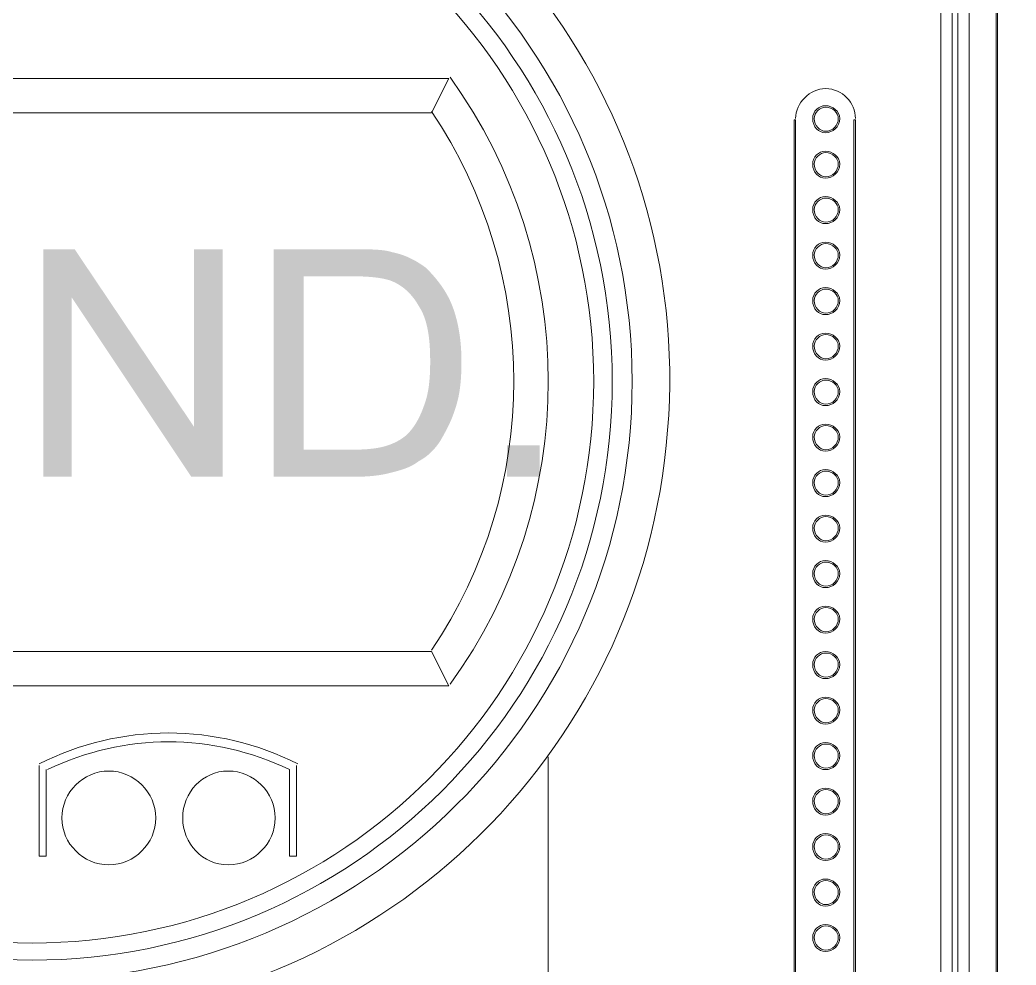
# Model space of a CAD drawing. Header units: metres. Extents: x 2999 to 3164, y 1641 to 1678.
# Drawn here: x 3006.383 to 3007.221, y 1646.312 to 1647.108 of the extents above; entities that cross this region are included whole.
import ezdxf

# ---------------------------------------------------------------- set-up
doc = ezdxf.new("R2010")
doc.units = ezdxf.units.M
doc.linetypes.add('CONTORNO_QUADRO_T', pattern=[0.35, 0.2, -0.15])

msp = doc.modelspace()

# ---------------------------------------------------------------- hatches: boundary and pattern name
at = {"true_color": 0x000007}
h = msp.add_hatch(color=7, dxfattribs=at)
edge = h.paths.add_edge_path()
edge.add_line((3006.13767, 1646.79034), (3006.16282, 1646.78435))
edge.add_spline(control_points=[(3006.16282, 1646.78435), (3006.15683, 1646.7628), (3006.14725, 1646.74724), (3006.13408, 1646.73646), (3006.13408, 1646.73646), (3006.11971, 1646.72569), (3006.10295, 1646.7197), (3006.08379, 1646.7197), (3006.08379, 1646.7197), (3006.06224, 1646.7197), (3006.04548, 1646.72449), (3006.03231, 1646.73287), (3006.03231, 1646.73287), (3006.02034, 1646.74125), (3006.00956, 1646.75322), (3006.00358, 1646.76879), (3006.00358, 1646.76879), (3005.99639, 1646.78555), (3005.9928, 1646.80231), (3005.9928, 1646.82027), (3005.9928, 1646.82027), (3005.9928, 1646.84063), (3005.99639, 1646.85859), (3006.00477, 1646.87295), (3006.00477, 1646.87295), (3006.01196, 1646.88732), (3006.02273, 1646.89929), (3006.0371, 1646.90648), (3006.0371, 1646.90648), (3006.05147, 1646.91486), (3006.06703, 1646.91845), (3006.08379, 1646.91845), (3006.08379, 1646.91845), (3006.10295, 1646.91845), (3006.11852, 1646.91366), (3006.13169, 1646.90408), (3006.13169, 1646.90408), (3006.14486, 1646.8945), (3006.15443, 1646.88014), (3006.15922, 1646.86218)], knot_values=[0, 0, 0, 0, 0.025, 0.025, 0.025, 0.025, 0.05, 0.05, 0.05, 0.05, 0.075, 0.075, 0.075, 0.075, 0.1, 0.1, 0.1, 0.1, 0.125, 0.125, 0.125, 0.125, 0.15, 0.15, 0.15, 0.15, 0.175, 0.175, 0.175, 0.175, 0.2, 0.2, 0.2, 0.2, 0.225, 0.225, 0.225, 0.225, 1, 1, 1, 1], degree=3, periodic=0)
edge.add_line((3006.15922, 1646.86218), (3006.13408, 1646.85619))
edge.add_spline(control_points=[(3006.13408, 1646.85619), (3006.13049, 1646.87056), (3006.1233, 1646.88133), (3006.11492, 1646.88732), (3006.11492, 1646.88732), (3006.10654, 1646.89331), (3006.09577, 1646.8969), (3006.0826, 1646.8969), (3006.0826, 1646.8969), (3006.06823, 1646.8969), (3006.05626, 1646.89331), (3006.04668, 1646.88612), (3006.04668, 1646.88612), (3006.0359, 1646.87894), (3006.02992, 1646.86936), (3006.02513, 1646.85739), (3006.02513, 1646.85739), (3006.02154, 1646.84542), (3006.01914, 1646.83344), (3006.01914, 1646.82147), (3006.01914, 1646.82147), (3006.01914, 1646.80471), (3006.02154, 1646.79034), (3006.02633, 1646.77837), (3006.02633, 1646.77837), (3006.03111, 1646.76639), (3006.0383, 1646.75682), (3006.04907, 1646.75083), (3006.04907, 1646.75083), (3006.05865, 1646.74484), (3006.06943, 1646.74125), (3006.0814, 1646.74125), (3006.0814, 1646.74125), (3006.09577, 1646.74125), (3006.10774, 1646.74604), (3006.11732, 1646.75442), (3006.11732, 1646.75442), (3006.1269, 1646.7628), (3006.13408, 1646.77478), (3006.13767, 1646.79034)], knot_values=[0, 0, 0, 0, 0.025, 0.025, 0.025, 0.025, 0.05, 0.05, 0.05, 0.05, 0.075, 0.075, 0.075, 0.075, 0.1, 0.1, 0.1, 0.1, 0.125, 0.125, 0.125, 0.125, 0.15, 0.15, 0.15, 0.15, 0.175, 0.175, 0.175, 0.175, 0.2, 0.2, 0.2, 0.2, 0.225, 0.225, 0.225, 0.225, 1, 1, 1, 1], degree=3, periodic=0)
edge = h.paths.add_edge_path()
edge.add_spline(control_points=[(3006.18676, 1646.81668), (3006.18676, 1646.84901), (3006.19514, 1646.87415), (3006.2119, 1646.89211), (3006.2119, 1646.89211), (3006.22867, 1646.91007), (3006.25141, 1646.91845), (3006.27775, 1646.91845), (3006.27775, 1646.91845), (3006.29571, 1646.91845), (3006.31128, 1646.91486), (3006.32565, 1646.90648), (3006.32565, 1646.90648), (3006.34001, 1646.8969), (3006.35079, 1646.88612), (3006.35797, 1646.87056), (3006.35797, 1646.87056), (3006.36635, 1646.85499), (3006.36994, 1646.83823), (3006.36994, 1646.81907), (3006.36994, 1646.81907), (3006.36994, 1646.79992), (3006.36516, 1646.78196), (3006.35797, 1646.76639), (3006.35797, 1646.76639), (3006.34959, 1646.75203), (3006.33882, 1646.74005), (3006.32445, 1646.73167), (3006.32445, 1646.73167), (3006.31008, 1646.72449), (3006.29452, 1646.7197), (3006.27775, 1646.7197), (3006.27775, 1646.7197), (3006.2598, 1646.7197), (3006.24423, 1646.72449), (3006.22986, 1646.73287), (3006.22986, 1646.73287), (3006.2155, 1646.74245), (3006.20472, 1646.75442), (3006.19754, 1646.76879), (3006.19754, 1646.76879), (3006.19035, 1646.78435), (3006.18676, 1646.79992), (3006.18676, 1646.81668)], knot_values=[0, 0, 0, 0, 0.022727, 0.022727, 0.022727, 0.022727, 0.045455, 0.045455, 0.045455, 0.045455, 0.068182, 0.068182, 0.068182, 0.068182, 0.090909, 0.090909, 0.090909, 0.090909, 0.113636, 0.113636, 0.113636, 0.113636, 0.136364, 0.136364, 0.136364, 0.136364, 0.159091, 0.159091, 0.159091, 0.159091, 0.181818, 0.181818, 0.181818, 0.181818, 0.204545, 0.204545, 0.204545, 0.204545, 0.227273, 0.227273, 0.227273, 0.227273, 1, 1, 1, 1], degree=3, periodic=0)
edge = h.paths.add_edge_path()
edge.add_spline(control_points=[(3006.2119, 1646.81668), (3006.2119, 1646.79273), (3006.21909, 1646.77478), (3006.23106, 1646.76161), (3006.23106, 1646.76161), (3006.24303, 1646.74844), (3006.2586, 1646.74125), (3006.27775, 1646.74125), (3006.27775, 1646.74125), (3006.29691, 1646.74125), (3006.31248, 1646.74844), (3006.32445, 1646.76161), (3006.32445, 1646.76161), (3006.33762, 1646.77597), (3006.3436, 1646.79393), (3006.3436, 1646.81907), (3006.3436, 1646.81907), (3006.3436, 1646.83464), (3006.34121, 1646.84901), (3006.33522, 1646.85978), (3006.33522, 1646.85978), (3006.33043, 1646.87176), (3006.32205, 1646.88133), (3006.31248, 1646.88732), (3006.31248, 1646.88732), (3006.3017, 1646.89331), (3006.29092, 1646.8969), (3006.27775, 1646.8969), (3006.27775, 1646.8969), (3006.2598, 1646.8969), (3006.24423, 1646.89091), (3006.23226, 1646.87774), (3006.23226, 1646.87774), (3006.21909, 1646.86577), (3006.2119, 1646.84542), (3006.2119, 1646.81668)], knot_values=[0, 0, 0, 0, 0.027778, 0.027778, 0.027778, 0.027778, 0.055556, 0.055556, 0.055556, 0.055556, 0.083333, 0.083333, 0.083333, 0.083333, 0.111111, 0.111111, 0.111111, 0.111111, 0.138889, 0.138889, 0.138889, 0.138889, 0.166667, 0.166667, 0.166667, 0.166667, 0.194444, 0.194444, 0.194444, 0.194444, 0.222222, 0.222222, 0.222222, 0.222222, 1, 1, 1, 1], degree=3, periodic=0)
h.paths.add_polyline_path([(3006.40227, 1646.72329), (3006.40227, 1646.91486), (3006.42861, 1646.91486), (3006.52918, 1646.7652), (3006.52918, 1646.91486), (3006.55313, 1646.91486), (3006.55313, 1646.72329), (3006.52679, 1646.72329), (3006.42622, 1646.87415), (3006.42622, 1646.72329), (3006.40227, 1646.72329), (3006.42622, 1646.72329)])
h.paths.add_polyline_path([(3006.59623, 1646.72329), (3006.59623, 1646.91486), (3006.66208, 1646.91486), (3006.66208, 1646.91486), (3006.66386, 1646.91486), (3006.66562, 1646.91486), (3006.66735, 1646.91485), (3006.66905, 1646.91485), (3006.67073, 1646.91484), (3006.67237, 1646.91482), (3006.67398, 1646.9148), (3006.67556, 1646.91477), (3006.67711, 1646.91473), (3006.67862, 1646.91468), (3006.6801, 1646.91463), (3006.68154, 1646.91456), (3006.68294, 1646.91448), (3006.6843, 1646.91438), (3006.68563, 1646.91427), (3006.68691, 1646.91415), (3006.68816, 1646.91401), (3006.68936, 1646.91385), (3006.69051, 1646.91367), (3006.69163, 1646.91347), (3006.69269, 1646.91325), (3006.69371, 1646.91301), (3006.69468, 1646.91275), (3006.69561, 1646.91246), (3006.69708, 1646.91215), (3006.69853, 1646.91182), (3006.69993, 1646.91145), (3006.70131, 1646.91107), (3006.70265, 1646.91067), (3006.70397, 1646.91024), (3006.70525, 1646.90979), (3006.70651, 1646.90931), (3006.70775, 1646.90882), (3006.70896, 1646.90831), (3006.71015, 1646.90778), (3006.71132, 1646.90722), (3006.71247, 1646.90665), (3006.7136, 1646.90607), (3006.71472, 1646.90546), (3006.71583, 1646.90484), (3006.71692, 1646.9042), (3006.718, 1646.90354), (3006.71907, 1646.90287), (3006.72013, 1646.90218), (3006.72119, 1646.90148), (3006.72224, 1646.90076), (3006.72329, 1646.90003), (3006.72434, 1646.89929), (3006.72553, 1646.89809), (3006.72671, 1646.89687), (3006.72787, 1646.89564), (3006.72902, 1646.8944), (3006.73015, 1646.89314), (3006.73126, 1646.89187), (3006.73236, 1646.89058), (3006.73343, 1646.88927), (3006.73448, 1646.88795), (3006.73552, 1646.88661), (3006.73653, 1646.88525), (3006.73751, 1646.88388), (3006.73847, 1646.88248), (3006.7394, 1646.88107), (3006.74031, 1646.87964), (3006.74119, 1646.87819), (3006.74204, 1646.87671), (3006.74286, 1646.87522), (3006.74365, 1646.8737), (3006.74441, 1646.87216), (3006.74513, 1646.8706), (3006.74582, 1646.86901), (3006.74647, 1646.8674), (3006.74709, 1646.86577), (3006.74709, 1646.86577), (3006.74767, 1646.86411), (3006.74824, 1646.86243), (3006.74877, 1646.86072), (3006.74928, 1646.85899), (3006.74977, 1646.85724), (3006.75023, 1646.85546), (3006.75067, 1646.85366), (3006.75108, 1646.85184), (3006.75147, 1646.85001), (3006.75183, 1646.84815), (3006.75216, 1646.84627), (3006.75248, 1646.84437), (3006.75276, 1646.84245), (3006.75302, 1646.84051), (3006.75326, 1646.83856), (3006.75347, 1646.83659), (3006.75366, 1646.8346), (3006.75382, 1646.8326), (3006.75396, 1646.83058), (3006.75407, 1646.82855), (3006.75416, 1646.8265), (3006.75422, 1646.82444), (3006.75426, 1646.82236), (3006.75427, 1646.82027), (3006.75427, 1646.81848), (3006.75425, 1646.81671), (3006.75421, 1646.81494), (3006.75417, 1646.81319), (3006.75411, 1646.81146), (3006.75403, 1646.80974), (3006.75394, 1646.80804), (3006.75383, 1646.80635), (3006.7537, 1646.80468), (3006.75356, 1646.80302), (3006.7534, 1646.80139), (3006.75322, 1646.79977), (3006.75303, 1646.79817), (3006.75281, 1646.79659), (3006.75258, 1646.79503), (3006.75232, 1646.79349), (3006.75204, 1646.79197), (3006.75175, 1646.79047), (3006.75143, 1646.78899), (3006.75108, 1646.78754), (3006.75072, 1646.78611), (3006.75033, 1646.7847), (3006.74992, 1646.78332), (3006.74948, 1646.78196), (3006.74903, 1646.78048), (3006.74856, 1646.77904), (3006.74808, 1646.77763), (3006.74759, 1646.77626), (3006.74709, 1646.77491), (3006.74658, 1646.7736), (3006.74606, 1646.77231), (3006.74554, 1646.77105), (3006.745, 1646.76982), (3006.74446, 1646.7686), (3006.7439, 1646.76741), (3006.74335, 1646.76624), (3006.74278, 1646.76509), (3006.74221, 1646.76396), (3006.74164, 1646.76284), (3006.74106, 1646.76174), (3006.74047, 1646.76065), (3006.73989, 1646.75957), (3006.7393, 1646.7585), (3006.7387, 1646.75743), (3006.73811, 1646.75637), (3006.73751, 1646.75532), (3006.73691, 1646.75427), (3006.73631, 1646.75322), (3006.73631, 1646.75322), (3006.73571, 1646.75233), (3006.73509, 1646.75145), (3006.73446, 1646.75059), (3006.73382, 1646.74974), (3006.73316, 1646.7489), (3006.7325, 1646.74808), (3006.73182, 1646.74727), (3006.73112, 1646.74648), (3006.73042, 1646.74571), (3006.7297, 1646.74496), (3006.72897, 1646.74422), (3006.72823, 1646.7435), (3006.72748, 1646.7428), (3006.72671, 1646.74211), (3006.72593, 1646.74145), (3006.72514, 1646.74081), (3006.72433, 1646.74019), (3006.72352, 1646.73959), (3006.72269, 1646.73901), (3006.72185, 1646.73845), (3006.72099, 1646.73792), (3006.72012, 1646.73741), (3006.71925, 1646.73692), (3006.71835, 1646.73646), (3006.71835, 1646.73646), (3006.7176, 1646.73588), (3006.71683, 1646.73531), (3006.71605, 1646.73477), (3006.71526, 1646.73426), (3006.71445, 1646.73376), (3006.71362, 1646.73328), (3006.71278, 1646.73282), (3006.71192, 1646.73238), (3006.71105, 1646.73196), (3006.71016, 1646.73155), (3006.70925, 1646.73116), (3006.70833, 1646.73078), (3006.70738, 1646.73041), (3006.70642, 1646.73005), (3006.70543, 1646.7297), (3006.70443, 1646.72937), (3006.7034, 1646.72904), (3006.70236, 1646.72872), (3006.70129, 1646.7284), (3006.7002, 1646.72809), (3006.69909, 1646.72779), (3006.69795, 1646.72748), (3006.69679, 1646.72718), (3006.69561, 1646.72688), (3006.69561, 1646.72688), (3006.69455, 1646.72659), (3006.69346, 1646.72631), (3006.69235, 1646.72604), (3006.69123, 1646.72579), (3006.69008, 1646.72554), (3006.68891, 1646.72531), (3006.68772, 1646.72509), (3006.68651, 1646.72489), (3006.68529, 1646.7247), (3006.68406, 1646.72451), (3006.6828, 1646.72435), (3006.68154, 1646.72419), (3006.68026, 1646.72405), (3006.67897, 1646.72392), (3006.67767, 1646.7238), (3006.67636, 1646.72369), (3006.67504, 1646.7236), (3006.67372, 1646.72352), (3006.67239, 1646.72345), (3006.67105, 1646.72339), (3006.66971, 1646.72335), (3006.66837, 1646.72332), (3006.66702, 1646.7233), (3006.66567, 1646.72329), (3006.66567, 1646.72329), (3006.59623, 1646.72329), (3006.66567, 1646.72329)])
h.paths.add_polyline_path([(3006.62137, 1646.74604), (3006.66208, 1646.74604), (3006.66208, 1646.74604), (3006.66371, 1646.74605), (3006.6653, 1646.74607), (3006.66685, 1646.7461), (3006.66837, 1646.74614), (3006.66986, 1646.7462), (3006.6713, 1646.74627), (3006.67272, 1646.74635), (3006.6741, 1646.74644), (3006.67545, 1646.74655), (3006.67676, 1646.74666), (3006.67804, 1646.7468), (3006.67929, 1646.74694), (3006.68051, 1646.74709), (3006.6817, 1646.74726), (3006.68286, 1646.74744), (3006.68399, 1646.74764), (3006.68509, 1646.74784), (3006.68616, 1646.74806), (3006.6872, 1646.74829), (3006.68822, 1646.74854), (3006.68921, 1646.74879), (3006.69017, 1646.74906), (3006.6911, 1646.74934), (3006.69201, 1646.74963), (3006.69291, 1646.74994), (3006.69378, 1646.75026), (3006.69465, 1646.75058), (3006.6955, 1646.75092), (3006.69634, 1646.75127), (3006.69716, 1646.75163), (3006.69796, 1646.752), (3006.69875, 1646.75238), (3006.69953, 1646.75277), (3006.70028, 1646.75316), (3006.70102, 1646.75356), (3006.70174, 1646.75397), (3006.70244, 1646.75439), (3006.70313, 1646.75481), (3006.70379, 1646.75523), (3006.70443, 1646.75566), (3006.70505, 1646.7561), (3006.70565, 1646.75654), (3006.70623, 1646.75698), (3006.70679, 1646.75742), (3006.70732, 1646.75787), (3006.70783, 1646.75831), (3006.70831, 1646.75876), (3006.70878, 1646.75921), (3006.70878, 1646.75921), (3006.70952, 1646.75997), (3006.71025, 1646.76076), (3006.71096, 1646.76157), (3006.71167, 1646.7624), (3006.71236, 1646.76326), (3006.71304, 1646.76415), (3006.71371, 1646.76506), (3006.71436, 1646.766), (3006.71501, 1646.76696), (3006.71563, 1646.76794), (3006.71625, 1646.76895), (3006.71686, 1646.76999), (3006.71745, 1646.77105), (3006.71803, 1646.77213), (3006.7186, 1646.77324), (3006.71915, 1646.77438), (3006.71969, 1646.77554), (3006.72022, 1646.77672), (3006.72074, 1646.77793), (3006.72125, 1646.77917), (3006.72174, 1646.78043), (3006.72222, 1646.78171), (3006.72269, 1646.78302), (3006.72314, 1646.78435), (3006.72314, 1646.78435), (3006.72358, 1646.78556), (3006.72399, 1646.7868), (3006.72438, 1646.78806), (3006.72474, 1646.78934), (3006.72509, 1646.79065), (3006.72541, 1646.79199), (3006.7257, 1646.79335), (3006.72598, 1646.79473), (3006.72624, 1646.79614), (3006.72647, 1646.79757), (3006.72669, 1646.79903), (3006.72688, 1646.80052), (3006.72706, 1646.80203), (3006.72722, 1646.80356), (3006.72736, 1646.80512), (3006.72749, 1646.8067), (3006.7276, 1646.80831), (3006.72769, 1646.80995), (3006.72777, 1646.8116), (3006.72783, 1646.81329), (3006.72787, 1646.815), (3006.72791, 1646.81673), (3006.72793, 1646.81849), (3006.72793, 1646.82027), (3006.72792, 1646.82279), (3006.72788, 1646.82526), (3006.72782, 1646.82768), (3006.72772, 1646.83005), (3006.7276, 1646.83237), (3006.72745, 1646.83464), (3006.72726, 1646.83686), (3006.72705, 1646.83903), (3006.7268, 1646.84115), (3006.72651, 1646.84322), (3006.72619, 1646.84524), (3006.72584, 1646.84721), (3006.72544, 1646.84913), (3006.72501, 1646.851), (3006.72454, 1646.85282), (3006.72403, 1646.85459), (3006.72348, 1646.85632), (3006.72288, 1646.85799), (3006.72224, 1646.85961), (3006.72156, 1646.86118), (3006.72083, 1646.8627), (3006.72005, 1646.86417), (3006.71923, 1646.86559), (3006.71835, 1646.86697), (3006.71759, 1646.86829), (3006.71681, 1646.86959), (3006.716, 1646.87084), (3006.71517, 1646.87205), (3006.71431, 1646.87323), (3006.71343, 1646.87437), (3006.71253, 1646.87548), (3006.71161, 1646.87654), (3006.71067, 1646.87757), (3006.70971, 1646.87856), (3006.70873, 1646.87952), (3006.70773, 1646.88044), (3006.70671, 1646.88131), (3006.70567, 1646.88216), (3006.70462, 1646.88296), (3006.70354, 1646.88373), (3006.70245, 1646.88446), (3006.70135, 1646.88515), (3006.70023, 1646.8858), (3006.69909, 1646.88642), (3006.69794, 1646.887), (3006.69678, 1646.88754), (3006.6956, 1646.88805), (3006.69441, 1646.88852), (3006.69349, 1646.88881), (3006.69254, 1646.88909), (3006.69155, 1646.88936), (3006.69052, 1646.88961), (3006.68945, 1646.88986), (3006.68835, 1646.89009), (3006.68721, 1646.89031), (3006.68603, 1646.89051), (3006.68481, 1646.89071), (3006.68356, 1646.89089), (3006.68227, 1646.89106), (3006.68094, 1646.89121), (3006.67957, 1646.89135), (3006.67817, 1646.89149), (3006.67673, 1646.8916), (3006.67525, 1646.89171), (3006.67374, 1646.8918), (3006.67218, 1646.89188), (3006.67059, 1646.89195), (3006.66897, 1646.89201), (3006.6673, 1646.89205), (3006.6656, 1646.89208), (3006.66386, 1646.8921), (3006.66208, 1646.89211), (3006.62137, 1646.89211), (3006.62137, 1646.74604), (3006.62137, 1646.89211)])
h.paths.add_polyline_path([(3006.79259, 1646.72329), (3006.79259, 1646.74963), (3006.82012, 1646.74963), (3006.82012, 1646.72329), (3006.79259, 1646.72329), (3006.82012, 1646.72329)])

# ---------------------------------------------------------------- linework, layer by layer
at = {"color": 7, "linetype": 'Continuous', "lineweight": 20, "true_color": 0x000007}
for points in [[(3007.15776, 1645.29015), (3007.15776, 1647.55061), (3007.15776, 1647.55061)], [(3007.17212, 1647.37461), (3007.16973, 1647.37701), (3007.17212, 1647.5554), (3007.16733, 1647.55061), (3007.16733, 1645.29015)], [(3007.20445, 1647.53744), (3007.20445, 1644.35507), (3007.20445, 1644.35507)], [(3007.20565, 1647.52667), (3007.20565, 1644.35268), (3007.20565, 1644.35268)], [(3007.1817, 1644.43888), (3007.1817, 1647.38419), (3007.17212, 1647.37461), (3007.17212, 1644.43888)], [(3007.1817, 1644.43888), (3007.1817, 1644.43649), (3007.1817, 1647.38419), (3007.17931, 1647.38659)], [(3006.04069, 1647.05853), (3006.7435, 1647.05853), (3006.7435, 1647.05853)], [(3006.05506, 1647.0298), (3006.72913, 1647.0298), (3006.7435, 1647.05853)], [(3007.03563, 1647.02381), (3007.03444, 1647.02381), (3007.03444, 1647.02381)], [(3007.03444, 1647.02381), (3007.03444, 1646.15818), (3007.03444, 1646.15818)], [(3007.03563, 1647.02381), (3007.03563, 1646.15818), (3007.03563, 1646.15818)], [(3007.08472, 1647.02381), (3007.08592, 1647.02381), (3007.08592, 1647.02381)], [(3007.08472, 1646.15818), (3007.08472, 1647.02381), (3007.08472, 1647.02381)], [(3007.08592, 1646.15818), (3007.08592, 1647.02381), (3007.08592, 1647.02381)], [(3006.72913, 1646.57603), (3006.05506, 1646.57603), (3006.05506, 1646.57603)], [(3006.72913, 1646.57603), (3006.7435, 1646.54729), (3006.7435, 1646.54729)], [(3006.7435, 1646.54729), (3006.04069, 1646.54729), (3006.04069, 1646.54729)], [(3006.82731, 1646.48743), (3006.82731, 1646.21445), (3006.82731, 1646.21445)], [(3006.40467, 1646.47665), (3006.40467, 1646.40362), (3006.39868, 1646.40362), (3006.39868, 1646.48024)], [(3006.61539, 1646.48024), (3006.61539, 1646.40362), (3006.6094, 1646.40362)], [(3006.6094, 1646.40362), (3006.6094, 1646.47665), (3006.6094, 1646.47665)]]:
    msp.add_lwpolyline(points, dxfattribs=at)
at = {"color": 30, "linetype": 'CONTORNO_QUADRO_T', "lineweight": 20, "ltscale": 0.1}
msp.add_open_spline([(3009.30089, 1646.21565), (3009.30089, 1647.76852), (3008.04135, 1649.02806), (3006.48728, 1649.02806), (3006.48728, 1649.02806), (3004.9344, 1649.02806), (3003.67487, 1647.76852), (3003.67487, 1646.21565), (3003.67487, 1646.21565), (3003.67487, 1644.66157), (3004.9344, 1643.40203), (3006.48728, 1643.40203), (3006.48728, 1643.40203), (3008.04135, 1643.40203), (3009.30089, 1644.66157), (3009.30089, 1646.21565)], degree=3, knots=[0, 0, 0, 0, 0.0625, 0.0625, 0.0625, 0.062501, 0.125, 0.125, 0.125, 0.125001, 0.1875, 0.1875, 0.1875, 0.187501, 1, 1, 1, 1], dxfattribs=at)
at = {"color": 7, "linetype": 'Continuous', "lineweight": 20, "true_color": 0x000007}
for points, knots in [([(3006.28374, 1647.33031), (3006.01435, 1647.27404), (3005.82997, 1647.02381), (3005.85871, 1646.74963), (3005.85871, 1646.74963), (3005.88624, 1646.47546), (3006.11732, 1646.26713), (3006.39269, 1646.26713), (3006.39269, 1646.26713), (3006.66807, 1646.26713), (3006.89914, 1646.47546), (3006.92668, 1646.74963), (3006.92668, 1646.74963), (3006.95542, 1647.02381), (3006.77103, 1647.27404), (3006.50165, 1647.33031)], [0, 0, 0, 0, 0.0625, 0.0625, 0.0625, 0.062501, 0.125, 0.125, 0.125, 0.125001, 0.1875, 0.1875, 0.1875, 0.187501, 1, 1, 1, 1]), ([(3006.89795, 1646.80351), (3006.89795, 1647.08248), (3006.67166, 1647.30876), (3006.39269, 1647.30876), (3006.39269, 1647.30876), (3006.11373, 1647.30876), (3005.88744, 1647.08248), (3005.88744, 1646.80351), (3005.88744, 1646.80351), (3005.88744, 1646.52454), (3006.11373, 1646.29945), (3006.39269, 1646.29945), (3006.39269, 1646.29945), (3006.67166, 1646.29945), (3006.89795, 1646.52454), (3006.89795, 1646.80351)], [0, 0, 0, 0, 0.0625, 0.0625, 0.0625, 0.062501, 0.125, 0.125, 0.125, 0.125001, 0.1875, 0.1875, 0.1875, 0.187501, 1, 1, 1, 1]), ([(3006.88118, 1646.80351), (3006.88118, 1647.0729), (3006.66208, 1647.292), (3006.39269, 1647.292), (3006.39269, 1647.292), (3006.1233, 1647.292), (3005.9042, 1647.0729), (3005.9042, 1646.80351), (3005.9042, 1646.80351), (3005.9042, 1646.53412), (3006.1233, 1646.31622), (3006.39269, 1646.31622), (3006.39269, 1646.31622), (3006.66208, 1646.31622), (3006.88118, 1646.53412), (3006.88118, 1646.80351)], [0, 0, 0, 0, 0.0625, 0.0625, 0.0625, 0.062501, 0.125, 0.125, 0.125, 0.125001, 0.1875, 0.1875, 0.1875, 0.187501, 1, 1, 1, 1]), ([(3006.86562, 1646.80351), (3006.86562, 1647.06452), (3006.6537, 1647.27644), (3006.39269, 1647.27644), (3006.39269, 1647.27644), (3006.13169, 1647.27644), (3005.91977, 1647.06452), (3005.91977, 1646.80351), (3005.91977, 1646.80351), (3005.91977, 1646.5425), (3006.13169, 1646.33058), (3006.39269, 1646.33058), (3006.39269, 1646.33058), (3006.6537, 1646.33058), (3006.86562, 1646.5425), (3006.86562, 1646.80351)], [0, 0, 0, 0, 0.0625, 0.0625, 0.0625, 0.062501, 0.125, 0.125, 0.125, 0.125001, 0.1875, 0.1875, 0.1875, 0.187501, 1, 1, 1, 1]), ([(3007.08592, 1647.02501), (3007.08592, 1647.03818), (3007.07514, 1647.05015), (3007.06078, 1647.05015), (3007.06078, 1647.05015), (3007.04761, 1647.05015), (3007.03563, 1647.03818), (3007.03563, 1647.02501)], [0, 0, 0, 0, 0.125, 0.125, 0.125, 0.125001, 1, 1, 1, 1]), ([(3007.08592, 1647.02501), (3007.08592, 1647.03818), (3007.07514, 1647.05015), (3007.06078, 1647.05015), (3007.06078, 1647.05015), (3007.04761, 1647.05015), (3007.03563, 1647.03818), (3007.03563, 1647.02501)], [0, 0, 0, 0, 0.125, 0.125, 0.125, 0.125001, 1, 1, 1, 1]), ([(3007.07275, 1647.02501), (3007.07275, 1647.03099), (3007.06676, 1647.03578), (3007.06078, 1647.03578), (3007.06078, 1647.03578), (3007.05479, 1647.03578), (3007.05, 1647.03099), (3007.05, 1647.02501), (3007.05, 1647.02501), (3007.05, 1647.01782), (3007.05479, 1647.01303), (3007.06078, 1647.01303), (3007.06078, 1647.01303), (3007.06676, 1647.01303), (3007.07275, 1647.01782), (3007.07275, 1647.02501)], [0, 0, 0, 0, 0.0625, 0.0625, 0.0625, 0.062501, 0.125, 0.125, 0.125, 0.125001, 0.1875, 0.1875, 0.1875, 0.187501, 1, 1, 1, 1]), ([(3007.07155, 1647.02501), (3007.07155, 1647.0298), (3007.06676, 1647.03459), (3007.06078, 1647.03459), (3007.06078, 1647.03459), (3007.05599, 1647.03459), (3007.0512, 1647.0298), (3007.0512, 1647.02501), (3007.0512, 1647.02501), (3007.0512, 1647.01902), (3007.05599, 1647.01423), (3007.06078, 1647.01423), (3007.06078, 1647.01423), (3007.06676, 1647.01423), (3007.07155, 1647.01902), (3007.07155, 1647.02501)], [0, 0, 0, 0, 0.0625, 0.0625, 0.0625, 0.062501, 0.125, 0.125, 0.125, 0.125001, 0.1875, 0.1875, 0.1875, 0.187501, 1, 1, 1, 1]), ([(3007.07275, 1646.98669), (3007.07275, 1646.99268), (3007.06676, 1646.99747), (3007.06078, 1646.99747), (3007.06078, 1646.99747), (3007.05479, 1646.99747), (3007.05, 1646.99268), (3007.05, 1646.98669), (3007.05, 1646.98669), (3007.05, 1646.97951), (3007.05479, 1646.97472), (3007.06078, 1646.97472), (3007.06078, 1646.97472), (3007.06676, 1646.97472), (3007.07275, 1646.97951), (3007.07275, 1646.98669)], [0, 0, 0, 0, 0.0625, 0.0625, 0.0625, 0.062501, 0.125, 0.125, 0.125, 0.125001, 0.1875, 0.1875, 0.1875, 0.187501, 1, 1, 1, 1]), ([(3007.07155, 1646.98669), (3007.07155, 1646.99148), (3007.06676, 1646.99627), (3007.06078, 1646.99627), (3007.06078, 1646.99627), (3007.05599, 1646.99627), (3007.0512, 1646.99148), (3007.0512, 1646.98669), (3007.0512, 1646.98669), (3007.0512, 1646.98071), (3007.05599, 1646.97592), (3007.06078, 1646.97592), (3007.06078, 1646.97592), (3007.06676, 1646.97592), (3007.07155, 1646.98071), (3007.07155, 1646.98669)], [0, 0, 0, 0, 0.0625, 0.0625, 0.0625, 0.062501, 0.125, 0.125, 0.125, 0.125001, 0.1875, 0.1875, 0.1875, 0.187501, 1, 1, 1, 1]), ([(3007.07275, 1646.94838), (3007.07275, 1646.95437), (3007.06676, 1646.95916), (3007.06078, 1646.95916), (3007.06078, 1646.95916), (3007.05479, 1646.95916), (3007.05, 1646.95437), (3007.05, 1646.94838), (3007.05, 1646.94838), (3007.05, 1646.9412), (3007.05479, 1646.93641), (3007.06078, 1646.93641), (3007.06078, 1646.93641), (3007.06676, 1646.93641), (3007.07275, 1646.9412), (3007.07275, 1646.94838)], [0, 0, 0, 0, 0.0625, 0.0625, 0.0625, 0.062501, 0.125, 0.125, 0.125, 0.125001, 0.1875, 0.1875, 0.1875, 0.187501, 1, 1, 1, 1]), ([(3007.07155, 1646.94838), (3007.07155, 1646.95317), (3007.06676, 1646.95796), (3007.06078, 1646.95796), (3007.06078, 1646.95796), (3007.05599, 1646.95796), (3007.0512, 1646.95317), (3007.0512, 1646.94838), (3007.0512, 1646.94838), (3007.0512, 1646.94239), (3007.05599, 1646.93761), (3007.06078, 1646.93761), (3007.06078, 1646.93761), (3007.06676, 1646.93761), (3007.07155, 1646.94239), (3007.07155, 1646.94838)], [0, 0, 0, 0, 0.0625, 0.0625, 0.0625, 0.062501, 0.125, 0.125, 0.125, 0.125001, 0.1875, 0.1875, 0.1875, 0.187501, 1, 1, 1, 1]), ([(3007.07275, 1646.91007), (3007.07275, 1646.91605), (3007.06676, 1646.92084), (3007.06078, 1646.92084), (3007.06078, 1646.92084), (3007.05479, 1646.92084), (3007.05, 1646.91605), (3007.05, 1646.91007), (3007.05, 1646.91007), (3007.05, 1646.90288), (3007.05479, 1646.8981), (3007.06078, 1646.8981), (3007.06078, 1646.8981), (3007.06676, 1646.8981), (3007.07275, 1646.90288), (3007.07275, 1646.91007)], [0, 0, 0, 0, 0.0625, 0.0625, 0.0625, 0.062501, 0.125, 0.125, 0.125, 0.125001, 0.1875, 0.1875, 0.1875, 0.187501, 1, 1, 1, 1]), ([(3007.07155, 1646.91007), (3007.07155, 1646.91486), (3007.06676, 1646.91965), (3007.06078, 1646.91965), (3007.06078, 1646.91965), (3007.05599, 1646.91965), (3007.0512, 1646.91486), (3007.0512, 1646.91007), (3007.0512, 1646.91007), (3007.0512, 1646.90408), (3007.05599, 1646.89929), (3007.06078, 1646.89929), (3007.06078, 1646.89929), (3007.06676, 1646.89929), (3007.07155, 1646.90408), (3007.07155, 1646.91007)], [0, 0, 0, 0, 0.0625, 0.0625, 0.0625, 0.062501, 0.125, 0.125, 0.125, 0.125001, 0.1875, 0.1875, 0.1875, 0.187501, 1, 1, 1, 1]), ([(3007.07275, 1646.87176), (3007.07275, 1646.87774), (3007.06676, 1646.88253), (3007.06078, 1646.88253), (3007.06078, 1646.88253), (3007.05479, 1646.88253), (3007.05, 1646.87774), (3007.05, 1646.87176), (3007.05, 1646.87176), (3007.05, 1646.86457), (3007.05479, 1646.85978), (3007.06078, 1646.85978), (3007.06078, 1646.85978), (3007.06676, 1646.85978), (3007.07275, 1646.86457), (3007.07275, 1646.87176)], [0, 0, 0, 0, 0.0625, 0.0625, 0.0625, 0.062501, 0.125, 0.125, 0.125, 0.125001, 0.1875, 0.1875, 0.1875, 0.187501, 1, 1, 1, 1]), ([(3007.07155, 1646.87176), (3007.07155, 1646.87654), (3007.06676, 1646.88133), (3007.06078, 1646.88133), (3007.06078, 1646.88133), (3007.05599, 1646.88133), (3007.0512, 1646.87654), (3007.0512, 1646.87176), (3007.0512, 1646.87176), (3007.0512, 1646.86577), (3007.05599, 1646.86098), (3007.06078, 1646.86098), (3007.06078, 1646.86098), (3007.06676, 1646.86098), (3007.07155, 1646.86577), (3007.07155, 1646.87176)], [0, 0, 0, 0, 0.0625, 0.0625, 0.0625, 0.062501, 0.125, 0.125, 0.125, 0.125001, 0.1875, 0.1875, 0.1875, 0.187501, 1, 1, 1, 1]), ([(3007.07275, 1646.83344), (3007.07275, 1646.83943), (3007.06676, 1646.84422), (3007.06078, 1646.84422), (3007.06078, 1646.84422), (3007.05479, 1646.84422), (3007.05, 1646.83943), (3007.05, 1646.83344), (3007.05, 1646.83344), (3007.05, 1646.82626), (3007.05479, 1646.82147), (3007.06078, 1646.82147), (3007.06078, 1646.82147), (3007.06676, 1646.82147), (3007.07275, 1646.82626), (3007.07275, 1646.83344)], [0, 0, 0, 0, 0.0625, 0.0625, 0.0625, 0.062501, 0.125, 0.125, 0.125, 0.125001, 0.1875, 0.1875, 0.1875, 0.187501, 1, 1, 1, 1]), ([(3007.07155, 1646.83344), (3007.07155, 1646.83823), (3007.06676, 1646.84302), (3007.06078, 1646.84302), (3007.06078, 1646.84302), (3007.05599, 1646.84302), (3007.0512, 1646.83823), (3007.0512, 1646.83344), (3007.0512, 1646.83344), (3007.0512, 1646.82746), (3007.05599, 1646.82267), (3007.06078, 1646.82267), (3007.06078, 1646.82267), (3007.06676, 1646.82267), (3007.07155, 1646.82746), (3007.07155, 1646.83344)], [0, 0, 0, 0, 0.0625, 0.0625, 0.0625, 0.062501, 0.125, 0.125, 0.125, 0.125001, 0.1875, 0.1875, 0.1875, 0.187501, 1, 1, 1, 1]), ([(3007.07275, 1646.79513), (3007.07275, 1646.80112), (3007.06676, 1646.8059), (3007.06078, 1646.8059), (3007.06078, 1646.8059), (3007.05479, 1646.8059), (3007.05, 1646.80112), (3007.05, 1646.79513), (3007.05, 1646.79513), (3007.05, 1646.78795), (3007.05479, 1646.78316), (3007.06078, 1646.78316), (3007.06078, 1646.78316), (3007.06676, 1646.78316), (3007.07275, 1646.78795), (3007.07275, 1646.79513)], [0, 0, 0, 0, 0.0625, 0.0625, 0.0625, 0.062501, 0.125, 0.125, 0.125, 0.125001, 0.1875, 0.1875, 0.1875, 0.187501, 1, 1, 1, 1]), ([(3007.07155, 1646.79513), (3007.07155, 1646.79992), (3007.06676, 1646.80471), (3007.06078, 1646.80471), (3007.06078, 1646.80471), (3007.05599, 1646.80471), (3007.0512, 1646.79992), (3007.0512, 1646.79513), (3007.0512, 1646.79513), (3007.0512, 1646.78914), (3007.05599, 1646.78435), (3007.06078, 1646.78435), (3007.06078, 1646.78435), (3007.06676, 1646.78435), (3007.07155, 1646.78914), (3007.07155, 1646.79513)], [0, 0, 0, 0, 0.0625, 0.0625, 0.0625, 0.062501, 0.125, 0.125, 0.125, 0.125001, 0.1875, 0.1875, 0.1875, 0.187501, 1, 1, 1, 1]), ([(3007.07275, 1646.75682), (3007.07275, 1646.7628), (3007.06676, 1646.76759), (3007.06078, 1646.76759), (3007.06078, 1646.76759), (3007.05479, 1646.76759), (3007.05, 1646.7628), (3007.05, 1646.75682), (3007.05, 1646.75682), (3007.05, 1646.74963), (3007.05479, 1646.74484), (3007.06078, 1646.74484), (3007.06078, 1646.74484), (3007.06676, 1646.74484), (3007.07275, 1646.74963), (3007.07275, 1646.75682)], [0, 0, 0, 0, 0.0625, 0.0625, 0.0625, 0.062501, 0.125, 0.125, 0.125, 0.125001, 0.1875, 0.1875, 0.1875, 0.187501, 1, 1, 1, 1]), ([(3007.07155, 1646.75682), (3007.07155, 1646.76161), (3007.06676, 1646.76639), (3007.06078, 1646.76639), (3007.06078, 1646.76639), (3007.05599, 1646.76639), (3007.0512, 1646.76161), (3007.0512, 1646.75682), (3007.0512, 1646.75682), (3007.0512, 1646.75083), (3007.05599, 1646.74604), (3007.06078, 1646.74604), (3007.06078, 1646.74604), (3007.06676, 1646.74604), (3007.07155, 1646.75083), (3007.07155, 1646.75682)], [0, 0, 0, 0, 0.0625, 0.0625, 0.0625, 0.062501, 0.125, 0.125, 0.125, 0.125001, 0.1875, 0.1875, 0.1875, 0.187501, 1, 1, 1, 1]), ([(3007.07275, 1646.7185), (3007.07275, 1646.72449), (3007.06676, 1646.72928), (3007.06078, 1646.72928), (3007.06078, 1646.72928), (3007.05479, 1646.72928), (3007.05, 1646.72449), (3007.05, 1646.7185), (3007.05, 1646.7185), (3007.05, 1646.71132), (3007.05479, 1646.70653), (3007.06078, 1646.70653), (3007.06078, 1646.70653), (3007.06676, 1646.70653), (3007.07275, 1646.71132), (3007.07275, 1646.7185)], [0, 0, 0, 0, 0.0625, 0.0625, 0.0625, 0.062501, 0.125, 0.125, 0.125, 0.125001, 0.1875, 0.1875, 0.1875, 0.187501, 1, 1, 1, 1]), ([(3007.07155, 1646.7185), (3007.07155, 1646.72329), (3007.06676, 1646.72808), (3007.06078, 1646.72808), (3007.06078, 1646.72808), (3007.05599, 1646.72808), (3007.0512, 1646.72329), (3007.0512, 1646.7185), (3007.0512, 1646.7185), (3007.0512, 1646.71252), (3007.05599, 1646.70773), (3007.06078, 1646.70773), (3007.06078, 1646.70773), (3007.06676, 1646.70773), (3007.07155, 1646.71252), (3007.07155, 1646.7185)], [0, 0, 0, 0, 0.0625, 0.0625, 0.0625, 0.062501, 0.125, 0.125, 0.125, 0.125001, 0.1875, 0.1875, 0.1875, 0.187501, 1, 1, 1, 1]), ([(3007.07275, 1646.68019), (3007.07275, 1646.68618), (3007.06676, 1646.69097), (3007.06078, 1646.69097), (3007.06078, 1646.69097), (3007.05479, 1646.69097), (3007.05, 1646.68618), (3007.05, 1646.68019), (3007.05, 1646.68019), (3007.05, 1646.67301), (3007.05479, 1646.66822), (3007.06078, 1646.66822), (3007.06078, 1646.66822), (3007.06676, 1646.66822), (3007.07275, 1646.67301), (3007.07275, 1646.68019)], [0, 0, 0, 0, 0.0625, 0.0625, 0.0625, 0.062501, 0.125, 0.125, 0.125, 0.125001, 0.1875, 0.1875, 0.1875, 0.187501, 1, 1, 1, 1]), ([(3007.07155, 1646.68019), (3007.07155, 1646.68498), (3007.06676, 1646.68977), (3007.06078, 1646.68977), (3007.06078, 1646.68977), (3007.05599, 1646.68977), (3007.0512, 1646.68498), (3007.0512, 1646.68019), (3007.0512, 1646.68019), (3007.0512, 1646.6742), (3007.05599, 1646.66941), (3007.06078, 1646.66941), (3007.06078, 1646.66941), (3007.06676, 1646.66941), (3007.07155, 1646.6742), (3007.07155, 1646.68019)], [0, 0, 0, 0, 0.0625, 0.0625, 0.0625, 0.062501, 0.125, 0.125, 0.125, 0.125001, 0.1875, 0.1875, 0.1875, 0.187501, 1, 1, 1, 1]), ([(3007.07275, 1646.64188), (3007.07275, 1646.64786), (3007.06676, 1646.65265), (3007.06078, 1646.65265), (3007.06078, 1646.65265), (3007.05479, 1646.65265), (3007.05, 1646.64786), (3007.05, 1646.64188), (3007.05, 1646.64188), (3007.05, 1646.63469), (3007.05479, 1646.6299), (3007.06078, 1646.6299), (3007.06078, 1646.6299), (3007.06676, 1646.6299), (3007.07275, 1646.63469), (3007.07275, 1646.64188)], [0, 0, 0, 0, 0.0625, 0.0625, 0.0625, 0.062501, 0.125, 0.125, 0.125, 0.125001, 0.1875, 0.1875, 0.1875, 0.187501, 1, 1, 1, 1]), ([(3007.07155, 1646.64188), (3007.07155, 1646.64667), (3007.06676, 1646.65146), (3007.06078, 1646.65146), (3007.06078, 1646.65146), (3007.05599, 1646.65146), (3007.0512, 1646.64667), (3007.0512, 1646.64188), (3007.0512, 1646.64188), (3007.0512, 1646.63589), (3007.05599, 1646.6311), (3007.06078, 1646.6311), (3007.06078, 1646.6311), (3007.06676, 1646.6311), (3007.07155, 1646.63589), (3007.07155, 1646.64188)], [0, 0, 0, 0, 0.0625, 0.0625, 0.0625, 0.062501, 0.125, 0.125, 0.125, 0.125001, 0.1875, 0.1875, 0.1875, 0.187501, 1, 1, 1, 1]), ([(3007.07275, 1646.60356), (3007.07275, 1646.60955), (3007.06676, 1646.61434), (3007.06078, 1646.61434), (3007.06078, 1646.61434), (3007.05479, 1646.61434), (3007.05, 1646.60955), (3007.05, 1646.60356), (3007.05, 1646.60356), (3007.05, 1646.59638), (3007.05479, 1646.59159), (3007.06078, 1646.59159), (3007.06078, 1646.59159), (3007.06676, 1646.59159), (3007.07275, 1646.59638), (3007.07275, 1646.60356)], [0, 0, 0, 0, 0.0625, 0.0625, 0.0625, 0.062501, 0.125, 0.125, 0.125, 0.125001, 0.1875, 0.1875, 0.1875, 0.187501, 1, 1, 1, 1]), ([(3007.07155, 1646.60356), (3007.07155, 1646.60835), (3007.06676, 1646.61314), (3007.06078, 1646.61314), (3007.06078, 1646.61314), (3007.05599, 1646.61314), (3007.0512, 1646.60835), (3007.0512, 1646.60356), (3007.0512, 1646.60356), (3007.0512, 1646.59758), (3007.05599, 1646.59279), (3007.06078, 1646.59279), (3007.06078, 1646.59279), (3007.06676, 1646.59279), (3007.07155, 1646.59758), (3007.07155, 1646.60356)], [0, 0, 0, 0, 0.0625, 0.0625, 0.0625, 0.062501, 0.125, 0.125, 0.125, 0.125001, 0.1875, 0.1875, 0.1875, 0.187501, 1, 1, 1, 1]), ([(3007.07275, 1646.56525), (3007.07275, 1646.57124), (3007.06676, 1646.57603), (3007.06078, 1646.57603), (3007.06078, 1646.57603), (3007.05479, 1646.57603), (3007.05, 1646.57124), (3007.05, 1646.56525), (3007.05, 1646.56525), (3007.05, 1646.55807), (3007.05479, 1646.55328), (3007.06078, 1646.55328), (3007.06078, 1646.55328), (3007.06676, 1646.55328), (3007.07275, 1646.55807), (3007.07275, 1646.56525)], [0, 0, 0, 0, 0.0625, 0.0625, 0.0625, 0.062501, 0.125, 0.125, 0.125, 0.125001, 0.1875, 0.1875, 0.1875, 0.187501, 1, 1, 1, 1]), ([(3007.07155, 1646.56525), (3007.07155, 1646.57004), (3007.06676, 1646.57483), (3007.06078, 1646.57483), (3007.06078, 1646.57483), (3007.05599, 1646.57483), (3007.0512, 1646.57004), (3007.0512, 1646.56525), (3007.0512, 1646.56525), (3007.0512, 1646.55926), (3007.05599, 1646.55448), (3007.06078, 1646.55448), (3007.06078, 1646.55448), (3007.06676, 1646.55448), (3007.07155, 1646.55926), (3007.07155, 1646.56525)], [0, 0, 0, 0, 0.0625, 0.0625, 0.0625, 0.062501, 0.125, 0.125, 0.125, 0.125001, 0.1875, 0.1875, 0.1875, 0.187501, 1, 1, 1, 1]), ([(3007.07275, 1646.52694), (3007.07275, 1646.53292), (3007.06676, 1646.53771), (3007.06078, 1646.53771), (3007.06078, 1646.53771), (3007.05479, 1646.53771), (3007.05, 1646.53292), (3007.05, 1646.52694), (3007.05, 1646.52694), (3007.05, 1646.51975), (3007.05479, 1646.51497), (3007.06078, 1646.51497), (3007.06078, 1646.51497), (3007.06676, 1646.51497), (3007.07275, 1646.51975), (3007.07275, 1646.52694)], [0, 0, 0, 0, 0.0625, 0.0625, 0.0625, 0.062501, 0.125, 0.125, 0.125, 0.125001, 0.1875, 0.1875, 0.1875, 0.187501, 1, 1, 1, 1]), ([(3007.07155, 1646.52694), (3007.07155, 1646.53173), (3007.06676, 1646.53652), (3007.06078, 1646.53652), (3007.06078, 1646.53652), (3007.05599, 1646.53652), (3007.0512, 1646.53173), (3007.0512, 1646.52694), (3007.0512, 1646.52694), (3007.0512, 1646.52095), (3007.05599, 1646.51616), (3007.06078, 1646.51616), (3007.06078, 1646.51616), (3007.06676, 1646.51616), (3007.07155, 1646.52095), (3007.07155, 1646.52694)], [0, 0, 0, 0, 0.0625, 0.0625, 0.0625, 0.062501, 0.125, 0.125, 0.125, 0.125001, 0.1875, 0.1875, 0.1875, 0.187501, 1, 1, 1, 1]), ([(3007.07275, 1646.48863), (3007.07275, 1646.49461), (3007.06676, 1646.4994), (3007.06078, 1646.4994), (3007.06078, 1646.4994), (3007.05479, 1646.4994), (3007.05, 1646.49461), (3007.05, 1646.48863), (3007.05, 1646.48863), (3007.05, 1646.48144), (3007.05479, 1646.47665), (3007.06078, 1646.47665), (3007.06078, 1646.47665), (3007.06676, 1646.47665), (3007.07275, 1646.48144), (3007.07275, 1646.48863)], [0, 0, 0, 0, 0.0625, 0.0625, 0.0625, 0.062501, 0.125, 0.125, 0.125, 0.125001, 0.1875, 0.1875, 0.1875, 0.187501, 1, 1, 1, 1]), ([(3007.07155, 1646.48863), (3007.07155, 1646.49341), (3007.06676, 1646.4982), (3007.06078, 1646.4982), (3007.06078, 1646.4982), (3007.05599, 1646.4982), (3007.0512, 1646.49341), (3007.0512, 1646.48863), (3007.0512, 1646.48863), (3007.0512, 1646.48264), (3007.05599, 1646.47785), (3007.06078, 1646.47785), (3007.06078, 1646.47785), (3007.06676, 1646.47785), (3007.07155, 1646.48264), (3007.07155, 1646.48863)], [0, 0, 0, 0, 0.0625, 0.0625, 0.0625, 0.062501, 0.125, 0.125, 0.125, 0.125001, 0.1875, 0.1875, 0.1875, 0.187501, 1, 1, 1, 1]), ([(3006.49686, 1646.43594), (3006.49686, 1646.4575), (3006.4789, 1646.47546), (3006.45735, 1646.47546), (3006.45735, 1646.47546), (3006.4358, 1646.47546), (3006.41784, 1646.4575), (3006.41784, 1646.43594), (3006.41784, 1646.43594), (3006.41784, 1646.41439), (3006.4358, 1646.39643), (3006.45735, 1646.39643), (3006.45735, 1646.39643), (3006.4789, 1646.39643), (3006.49686, 1646.41439), (3006.49686, 1646.43594)], [0, 0, 0, 0, 0.0625, 0.0625, 0.0625, 0.062501, 0.125, 0.125, 0.125, 0.125001, 0.1875, 0.1875, 0.1875, 0.187501, 1, 1, 1, 1]), ([(3006.59743, 1646.43594), (3006.59743, 1646.4575), (3006.57947, 1646.47546), (3006.55792, 1646.47546), (3006.55792, 1646.47546), (3006.53637, 1646.47546), (3006.51961, 1646.4575), (3006.51961, 1646.43594), (3006.51961, 1646.43594), (3006.51961, 1646.41439), (3006.53637, 1646.39643), (3006.55792, 1646.39643), (3006.55792, 1646.39643), (3006.57947, 1646.39643), (3006.59743, 1646.41439), (3006.59743, 1646.43594)], [0, 0, 0, 0, 0.0625, 0.0625, 0.0625, 0.062501, 0.125, 0.125, 0.125, 0.125001, 0.1875, 0.1875, 0.1875, 0.187501, 1, 1, 1, 1]), ([(3007.07275, 1646.45031), (3007.07275, 1646.4563), (3007.06676, 1646.46109), (3007.06078, 1646.46109), (3007.06078, 1646.46109), (3007.05479, 1646.46109), (3007.05, 1646.4563), (3007.05, 1646.45031), (3007.05, 1646.45031), (3007.05, 1646.44313), (3007.05479, 1646.43834), (3007.06078, 1646.43834), (3007.06078, 1646.43834), (3007.06676, 1646.43834), (3007.07275, 1646.44313), (3007.07275, 1646.45031)], [0, 0, 0, 0, 0.0625, 0.0625, 0.0625, 0.062501, 0.125, 0.125, 0.125, 0.125001, 0.1875, 0.1875, 0.1875, 0.187501, 1, 1, 1, 1]), ([(3007.07155, 1646.45031), (3007.07155, 1646.4551), (3007.06676, 1646.45989), (3007.06078, 1646.45989), (3007.06078, 1646.45989), (3007.05599, 1646.45989), (3007.0512, 1646.4551), (3007.0512, 1646.45031), (3007.0512, 1646.45031), (3007.0512, 1646.44433), (3007.05599, 1646.43954), (3007.06078, 1646.43954), (3007.06078, 1646.43954), (3007.06676, 1646.43954), (3007.07155, 1646.44433), (3007.07155, 1646.45031)], [0, 0, 0, 0, 0.0625, 0.0625, 0.0625, 0.062501, 0.125, 0.125, 0.125, 0.125001, 0.1875, 0.1875, 0.1875, 0.187501, 1, 1, 1, 1]), ([(3007.07275, 1646.412), (3007.07275, 1646.41799), (3007.06676, 1646.42277), (3007.06078, 1646.42277), (3007.06078, 1646.42277), (3007.05479, 1646.42277), (3007.05, 1646.41799), (3007.05, 1646.412), (3007.05, 1646.412), (3007.05, 1646.40482), (3007.05479, 1646.40003), (3007.06078, 1646.40003), (3007.06078, 1646.40003), (3007.06676, 1646.40003), (3007.07275, 1646.40482), (3007.07275, 1646.412)], [0, 0, 0, 0, 0.0625, 0.0625, 0.0625, 0.062501, 0.125, 0.125, 0.125, 0.125001, 0.1875, 0.1875, 0.1875, 0.187501, 1, 1, 1, 1]), ([(3007.07155, 1646.412), (3007.07155, 1646.41679), (3007.06676, 1646.42158), (3007.06078, 1646.42158), (3007.06078, 1646.42158), (3007.05599, 1646.42158), (3007.0512, 1646.41679), (3007.0512, 1646.412), (3007.0512, 1646.412), (3007.0512, 1646.40601), (3007.05599, 1646.40122), (3007.06078, 1646.40122), (3007.06078, 1646.40122), (3007.06676, 1646.40122), (3007.07155, 1646.40601), (3007.07155, 1646.412)], [0, 0, 0, 0, 0.0625, 0.0625, 0.0625, 0.062501, 0.125, 0.125, 0.125, 0.125001, 0.1875, 0.1875, 0.1875, 0.187501, 1, 1, 1, 1]), ([(3007.07275, 1646.37369), (3007.07275, 1646.37967), (3007.06676, 1646.38446), (3007.06078, 1646.38446), (3007.06078, 1646.38446), (3007.05479, 1646.38446), (3007.05, 1646.37967), (3007.05, 1646.37369), (3007.05, 1646.37369), (3007.05, 1646.3665), (3007.05479, 1646.36171), (3007.06078, 1646.36171), (3007.06078, 1646.36171), (3007.06676, 1646.36171), (3007.07275, 1646.3665), (3007.07275, 1646.37369)], [0, 0, 0, 0, 0.0625, 0.0625, 0.0625, 0.062501, 0.125, 0.125, 0.125, 0.125001, 0.1875, 0.1875, 0.1875, 0.187501, 1, 1, 1, 1]), ([(3007.07155, 1646.37369), (3007.07155, 1646.37848), (3007.06676, 1646.38326), (3007.06078, 1646.38326), (3007.06078, 1646.38326), (3007.05599, 1646.38326), (3007.0512, 1646.37848), (3007.0512, 1646.37369), (3007.0512, 1646.37369), (3007.0512, 1646.3677), (3007.05599, 1646.36291), (3007.06078, 1646.36291), (3007.06078, 1646.36291), (3007.06676, 1646.36291), (3007.07155, 1646.3677), (3007.07155, 1646.37369)], [0, 0, 0, 0, 0.0625, 0.0625, 0.0625, 0.062501, 0.125, 0.125, 0.125, 0.125001, 0.1875, 0.1875, 0.1875, 0.187501, 1, 1, 1, 1]), ([(3007.07275, 1646.33537), (3007.07275, 1646.34136), (3007.06676, 1646.34615), (3007.06078, 1646.34615), (3007.06078, 1646.34615), (3007.05479, 1646.34615), (3007.05, 1646.34136), (3007.05, 1646.33537), (3007.05, 1646.33537), (3007.05, 1646.32819), (3007.05479, 1646.3234), (3007.06078, 1646.3234), (3007.06078, 1646.3234), (3007.06676, 1646.3234), (3007.07275, 1646.32819), (3007.07275, 1646.33537)], [0, 0, 0, 0, 0.0625, 0.0625, 0.0625, 0.062501, 0.125, 0.125, 0.125, 0.125001, 0.1875, 0.1875, 0.1875, 0.187501, 1, 1, 1, 1]), ([(3007.07155, 1646.33537), (3007.07155, 1646.34016), (3007.06676, 1646.34495), (3007.06078, 1646.34495), (3007.06078, 1646.34495), (3007.05599, 1646.34495), (3007.0512, 1646.34016), (3007.0512, 1646.33537), (3007.0512, 1646.33537), (3007.0512, 1646.32939), (3007.05599, 1646.3246), (3007.06078, 1646.3246), (3007.06078, 1646.3246), (3007.06676, 1646.3246), (3007.07155, 1646.32939), (3007.07155, 1646.33537)], [0, 0, 0, 0, 0.0625, 0.0625, 0.0625, 0.062501, 0.125, 0.125, 0.125, 0.125001, 0.1875, 0.1875, 0.1875, 0.187501, 1, 1, 1, 1])]:
    msp.add_open_spline(points, degree=3, knots=knots, dxfattribs=at)
for points in [[(3006.74469, 1646.54849), (3006.85484, 1646.70054), (3006.85484, 1646.90648), (3006.74469, 1647.05973)], [(3006.72913, 1646.57722), (3006.82132, 1646.71371), (3006.82132, 1646.89331), (3006.72913, 1647.03099)], [(3006.61658, 1646.48144), (3006.54834, 1646.51616), (3006.46692, 1646.51616), (3006.39868, 1646.48144)], [(3006.6094, 1646.47665), (3006.54475, 1646.50778), (3006.47052, 1646.50778), (3006.40586, 1646.47665)]]:
    msp.add_open_spline(points, degree=3, dxfattribs=at)

doc.saveas('drawing.dxf')
